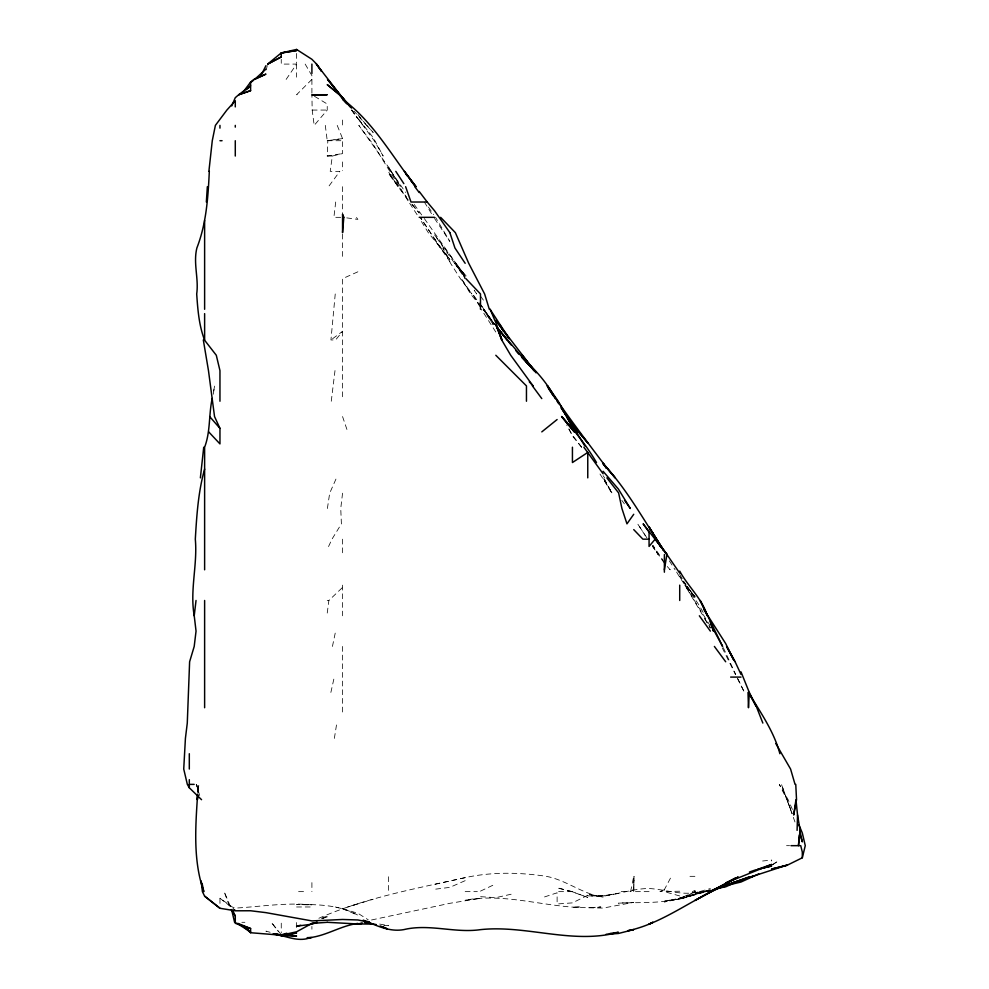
<?xml version="1.0" encoding="UTF-8"?>
<svg xmlns="http://www.w3.org/2000/svg" width="989" height="989" viewBox="0 0 989 989"><rect width="100%" height="100%" fill="white"/><g stroke="black" fill="none" stroke-linecap="round" stroke-linejoin="round"><path stroke-width="0.74" stroke-dasharray="4.95 3.71" d="M197.491 792.041L197.602 784.376L198.554 792.041M649.068 891.645L633.739 891.645L634.023 876.328L633.739 889.247L630.574 891.645L618.409 891.645M335.234 293.968L330.944 339.944L335.63 339.944L342.553 331.377L330.944 339.944M198.146 792.041L198.913 784.376L197.812 792.733M331.266 401.237L334.999 370.591M335.704 202.016L333.886 217.333L342.194 217.333M342.553 493.19L340.748 508.519L341.403 523.836L331.983 539.166L327.235 549.365M327.235 613.056L328.88 600.471L342.553 587.429M337.224 125.38L342.553 138.596L342.553 153.567L332.329 156.039L330.215 171.357L339.857 171.357L328.496 186.686M327.384 508.519L329.683 493.19L336.495 477.86M334.356 738.4L336.792 723.07M213.241 394.277L214.625 385.908L213.006 394.277M630.574 891.645L633.739 876.328L633.739 891.645M332.44 646.447L335.63 631.118M330.87 692.424L334.282 677.094M266.264 69.873L267.29 65.534M679.715 895.947L664.385 891.645L664.385 889.618L671.432 876.328M286.142 79.404L296.576 64.087L281.259 64.087L281.259 59.365M314.465 96.279L327.235 104.006L327.235 110.063L314.193 125.38L312.178 110.063L311.906 94.734M311.906 79.404L296.576 94.734L299.37 94.734M772.73 864.658L778.071 860.999L771.667 865.288M679.715 891.213L660.405 891.645M587.763 895.243L572.433 902.883L557.116 903.983L557.116 892.807L541.787 897.827M480.481 891.114L495.81 883.869M692.325 891.645L695.032 890.372L695.032 891.645C671.865 905.306 644.123 901.696 618.409 903.192L633.739 902.351L603.092 908.075L587.763 907.778L600.867 906.975C555.521 911.499 510.819 891.744 465.164 900.163L480.481 898.284L449.834 903.316L370.294 920.24M321.722 918.509L327.235 915.975L321.994 918.274M659.923 891.645L664.385 889.618M357.882 271.802L342.59 278.638L342.553 399.952M318.866 918.274C365.398 897.74 415.813 888.616 465.164 877.639C490.309 872.113 516.357 872.236 541.787 875.685C563.915 877.898 581.248 894.019 603.092 897.134L587.763 894.167C608.544 899.322 628.299 888.456 649.068 888.518C665.968 889.395 682.521 896.294 699.483 891.645L695.032 892.919L710.362 888.542M465.164 880.667L449.834 887.368L434.505 889.284M322.909 918.447L327.235 916.791L323.218 918.287M707.951 890.533L679.715 898.927L664.385 901.968L707.988 890.533M357.882 903.748L347.807 906.975L373.212 899.236M710.362 889.655L679.715 899.162L706.369 891.645M219.954 903.402L219.954 898.222L232.23 906.975L235.283 908.1C260.639 906.653 286.353 902.314 311.906 904.886L296.576 904.539C317.432 904.366 339.178 904.675 357.882 915.196L342.553 908.743L335.271 906.975M707.704 891.299L710.362 890.595M695.032 893.969L704.415 891.645M465.164 877.639L434.505 884.376M511.14 894.229L495.81 897.653L480.481 896.677M707.543 891.41L710.362 890.953M325.294 125.38L327.235 140.71L342.553 138.596L327.816 140.71L327.235 156.039L342.553 153.567M762.606 860.999L771.667 860.059L771.667 860.999M706.121 891.645L695.032 892.795L705.466 891.645L679.715 898.519L695.032 891.645L700.397 891.645M312.178 110.063L327.235 110.063M327.235 140.71L342.553 140.71M327.235 156.039L332.329 156.039M327.235 600.471L328.88 600.471M786.552 845.669L789.581 845.669M689.963 876.328L695.032 876.328M298.591 891.645L304.377 891.645M465.164 891.645L477.353 891.645M558.624 891.645L572.433 891.645M296.576 906.975L311.362 906.975M241.848 922.304L244.889 922.304M383.93 925.296L388.529 925.704L378.775 923.911M346.731 217.889L357.882 219.385L356.374 217.333M270.108 932.268L265.93 931.156L268.711 931.997M342.553 908.743L357.882 913.267L368.279 919.832M219.954 898.222L235.283 910.226L230.61 906.975L224.169 891.645L229.708 906.975M366.635 125.38L373.212 132.489L354.062 111.213M667.291 566.524L670.183 569.812L667.699 566.623M411.783 204.216L419.188 213.055L412.054 204.216M408.197 199.902L398.035 186.686L388.529 171.987L398.184 186.686L388.529 173.409L406.603 197.132M480.481 306.108L470.579 293.968L461.344 278.638L471.852 293.968L460.355 278.638L450.576 263.309L442.948 247.992L449.834 261.553L434.505 239.4L449.834 259.427L428.299 232.662L419.942 219.113M581.544 447.213L572.433 436.013L566.685 424.924M357.882 114.539L365.757 124.305M281.259 934.729L271.283 922.304L278.539 931.725M686.626 586.316L695.032 596.886L686.811 586.316M465.164 276.574L454.631 263.309L434.505 234.789L465.164 275.56L455.57 263.309L466.684 276.611M687.899 587.466L695.032 596.738M686.007 585.142L679.715 576.525L685.686 585.142M581.656 447.213L572.433 435.148L567.773 426.778M424.318 218.557L455.917 263.309L465.164 278.638L454.656 263.309L465.164 277.377M483.287 309.285L493.19 324.615L483.188 309.285L494.809 324.615L472.606 293.968L479.764 306.553M351.478 110.063L357.882 118.631L351.936 110.063M408.012 200.779L373.212 144.456L358.822 125.38L388.529 167.178L400.582 186.686L388.529 167.611L405.577 192.435M351.75 110.063L374.201 140.71L383.163 156.039L373.212 137.607L357.882 118.26L363.025 125.38M686.811 586.378L695.032 597.554L687.812 587.627M621.821 500.372L624.38 503.858M480.481 296.119L484.833 302.102M664.385 563.223L652.357 546.089M414.156 204.352L421.71 214.959M664.385 562.37L653.123 545.557M482.249 306.788L494.525 324.615L480.481 304.278M428.41 207.047L433.639 214.613M434.505 218.408L449.834 241.427L435.568 217.333M474.263 290.42L476.698 293.968L474.25 290.136M603.092 475.66L604.576 477.86M495.81 332.02L481.284 309.285M676.637 572.099C684.808 586.378 696.071 598.568 703.587 613.242M652.357 545.94L658.118 554.495L652.827 545.557M388.529 167.178L391.335 171.357M646.917 537.892L637.645 523.836L646.744 537.892M409.681 203.289L417.988 216.059M710.362 626.111L684.833 585.142L710.362 628.027L702.833 615.788M669.343 560.874L675.091 569.812M599.989 474.04L612.166 493.19L603.092 477.86L611.795 493.19L603.092 476.426M424.38 202.016L432.205 214.786M679.715 574.386L686.119 585.142M305.168 64.087L311.906 75.621L311.906 93.287M737.299 678.281L744.457 692.424L737.732 678.442M723.28 647.634L735.668 674.313M722.217 647.807L735.445 674.535M794.983 821.983L781.458 784.376L792.164 813.613M792.412 809.447L788.122 799.693L779.32 784.376L786.984 799.693L792.214 813.626M342.553 416.567L347.757 431.884M199.716 795.515L196.279 784.376L198.047 792.733M388.529 876.749L388.529 891.645M342.553 120.028L342.553 125.38M342.553 161.924L342.553 170.677M342.553 186.686L342.553 215.491M342.553 234.096L342.553 259.439M342.553 539.166L342.553 554.495M342.553 585.142L342.553 615.788M342.553 646.447L342.553 713.675M311.906 882.621L311.906 891.645M311.906 926.446L311.906 929.215M296.576 53.468L296.576 63.185M296.576 64.087L296.576 77.167M296.576 922.552L296.576 929.19M281.259 923.17L281.259 932.948M695.032 894.563L679.715 899.088L664.385 900.917L679.715 898.927L695.032 894.563M618.409 893.413L603.092 896.294L587.763 895.861L603.092 896.009L618.409 893.302M579.875 906.975L572.433 907.296L579.875 906.975M572.062 891.645L557.116 887.788L571.852 891.645L587.763 897.468L572.062 891.645M440.587 247.992L420.251 217.333L440.587 247.992"/><path stroke-width="1.48" d="M197.454 795.094L197.38 799.693L197.837 795.094M797.097 830.352L797.542 815.023L795.96 799.693L793.697 815.023L796.528 799.693L795.762 784.376M741.008 671.902L749.303 692.424L748.475 707.741L748.005 692.424M204.624 569.812L204.624 447.213C210.57 431.538 208.691 414.626 212.19 398.456M206.342 202.016L207.356 186.686M799.322 834.951L798.457 845.669L800.138 830.352L797.542 815.023M208.889 171.357L212.276 140.71L215.392 125.38L226.877 110.063L235.283 100.73L235.283 106.911M203.722 447.213L200.384 477.86M209.322 171.357C208.049 197.38 206.441 223.316 196.873 247.992C193.078 263.334 198.9 278.502 196.7 293.968C197.763 309.508 198.937 325.233 204.525 339.944M201.558 799.693L189.307 787.788L187.341 784.376L183.731 769.046L185.413 738.4L187.28 723.07L189.616 661.765L194.203 646.447L196.045 631.118L194.227 615.788L196.032 600.471M197.639 794.13C195.525 826.47 192.867 860.578 203.821 891.645L202.053 883.288M664.385 569.812L666.895 554.495L643.134 523.836L649.068 532.094M717.334 887.838L786.984 865.14L771.667 869.034L786.984 865.338L802.314 857.784L805.269 845.669L802.314 832.998L798.877 824.777M204.624 469.095C198.233 491.681 196.687 515.788 195.315 539.166C197.639 564.731 189.703 590.223 194.227 615.788M231.747 105.934L235.283 97.676L238.708 94.734L250.6 90.654L250.6 82.112L253.876 79.404L265.93 74.113L254.668 79.404L265.93 69.143M261.158 75.288L265.93 65.682M633.739 514.28L626.964 523.836L621.92 508.519L618.669 493.19M311.906 95.08L327.235 94.734L312.165 94.734M242.849 92.434L250.6 82.112M655.151 539.166L649.068 546.435L649.068 531.068M246.385 89.739L250.6 85.746L238.708 94.734M296.576 49.45L296.576 50.526L281.259 53.047L281.259 56.942L267.623 64.087L281.259 52.936L296.576 49.45L311.906 59.291L316.604 64.087L321.512 71.159M541.787 431.884L557.116 419.534M250.6 82.507L253.654 80.183M758.699 873.955L741.008 882.015L727.088 885.328M724.381 884.03L695.032 900.435L738.276 876.996L725.691 883.016L771.667 864.423L757.735 869.331L771.667 866.005L757.735 869.294M725.691 883.264L735.804 877.713M300.755 925.247L296.576 926.211L311.906 924.183L317.333 922.304L311.906 923.417L296.576 931.799L281.259 935.186L250.6 932.726L243.109 926.087M267.759 64.087L281.259 56.942M735.445 882.386L725.691 886.824L714.54 888.851M748.957 876.897L734.048 882.435M727.088 885.143L734.048 882.497M749.378 872.063L756.338 869.628M238.831 94.734L250.6 90.654M710.362 890.953L724.294 886.465M720.116 886.849L725.691 885.18C692.498 898.667 663.681 922.96 628.163 930.736M281.259 934.889L286.822 933.233M732.651 882.917L752.74 876.328L717.334 887.949L722.897 886.676M732.651 882.893L741.008 880.519L713.156 889.803M357.882 923.429C340.439 925.655 324.763 936.843 307.369 937.832M275.684 934.123L281.259 935.817L296.576 933.023L281.259 935.433L296.576 936.039L285.858 935.124M628.163 930.575L633.739 929.598L618.409 933.48L606.146 934.271M362.271 923.269L357.882 923.998L327.235 922.292M362.271 923.231L357.882 923.936L373.212 924.097L364.372 922.304L376.277 924.604M281.259 52.936L296.576 50.526M610.052 933.468L618.409 932.281C572.903 944.792 526.321 924.727 480.481 929.648C454.866 933.369 429.214 923.491 403.858 929.611C389.32 932.256 376.302 925.383 363.247 920.116M310.435 937.621C297.466 942.69 285.611 935.273 272.89 934.111M311.906 923.417L327.211 922.304M219.954 140.71L222.068 140.71M449.834 232.6L434.505 210.719L427.211 202.016L411.004 202.016L405.626 186.686M419.188 217.333L434.505 217.333M649.068 539.166L642.887 539.166L633.739 529.61M730.648 677.094L741.008 677.094M189.307 784.376L194.153 784.376M790.965 845.669L800.731 845.669L802.314 852.061L802.314 857.784M235.283 922.304L234.603 922.304L231.636 909.756M307.356 937.621L311.906 937.621M273.594 934.024L279.726 934.716M201.138 880.927L202.424 891.645L204.624 896.158L219.954 908.273L235.283 910.795L250.6 910.758L265.93 912.637L311.906 920.907L342.553 919.473L357.882 919.968L369.602 922.304L367.006 921.328M277.081 934.123L279.862 934.865M250.6 932.726L250.6 928.523L235.283 923.281L235.283 916.037L232.823 910.857M238.065 923.429L250.6 928.523M380.172 925.927L387.144 928.795L382.966 927.052M236.556 923.096L250.6 931.922L245.89 928.065M219.954 908.273L204.624 896.158M440.637 217.333L455.373 232.662L468.724 263.309L484.622 293.968L489.32 309.285M495.81 355.261L526.457 385.908L526.457 401.237M346.768 103.573L342.553 99.246C373.632 121.956 392.373 156.892 415.8 186.686L404.39 171.357L416.122 186.686M576.587 429.733L587.763 442.887L572.433 424.38L577.724 431.884L561.282 407.888L584.82 445.94M526.457 362.37L534.344 370.591L495.81 320.411L508.321 337.583M465.893 278.638L480.481 293.968L480.481 309.285M521.636 357.301L534.344 370.591L526.457 361.517C537.67 372.581 548.24 384.449 555.286 398.691M208.691 431.884L219.954 443.9L219.954 428.373L214.539 416.567L208.469 370.591L203.314 339.944M529.288 381.816L533.059 385.908L510.707 355.261L501.707 339.944L495.81 324.615L502.14 339.944M351.75 107.813L342.553 97.701L347.151 103.882M561.616 416.567L574.312 431.884L561.616 416.567C574.794 430.623 586.7 445.928 596.515 462.543M350.23 106.812L339.301 94.734L327.235 84.621L339.734 94.734L351.182 107.826M603.092 471.283L618.409 489.085L630.327 508.519L624.529 500.261M209.668 416.567L219.954 428.373M536.05 372.841L522.316 355.261M515.899 350.687L518.755 354.124M511.14 344.976L496.75 327.087L526.457 362.271M496.75 327.075L507.073 339.944M606.863 477.86L618.409 492.646M346.311 102.807L316.369 64.087L321.388 71.159M419.188 191.458L427.211 202.016M405.651 173.718L407.431 176.079M411.004 180.789L415.479 186.686M603.092 473.793L583.893 447.213M345.235 101.805L327.507 79.404L344.234 99.84M569.071 421.005L571.593 424.33M414.787 186.686L419.188 192.558M547.09 385.908C564.719 412.178 583.683 437.299 602.721 462.543L606.257 467.995M532.416 385.908L541.787 398.592M714.392 646.447L725.691 661.765M667.179 554.495L655.373 539.166L661.678 547.894M664.385 551.133L666.809 554.495M699.347 615.788L710.362 631.118M666.895 554.495L679.715 573.138M552.233 394.166L553.865 396.527M548.413 388.467L551.887 393.573M509.323 338.757L490.05 309.285M465.164 263.309L454.94 247.992L449.871 232.662M663.607 549.933C644.012 520.832 627.261 489.37 603.092 463.73L615.183 477.86L603.092 463.186L606.257 468.081M395.798 171.357L403.858 183.657M703.834 609.409L725.691 643.579L733.949 660.38M712.513 627.78L722.613 646.447L700.2 600.471L707.296 615.788C702.054 598.506 688.084 586.638 679.715 571.11M557.116 401.237L558.748 403.796M561.196 407.629L566.92 416.567L558.216 401.237L547.56 385.908L552.95 394.858M775.784 743.505L790.582 769.046L795.045 784.376M231.302 909.559L235.283 916.037M572.433 426.642L575.561 431.884L566.598 416.567L572.433 426.877M649.068 527.125L660.677 546.806M735.26 661.765L726.569 646.447L733.949 660.491M749.303 692.424L756.338 706.678L749.266 693.722C760.85 712.945 774.053 731.761 779.888 753.717M735.111 661.765L741.008 674.411M490.161 309.285L496.614 324.615L501.707 339.944M756.832 707.741L762.84 723.07M799.644 833.233L802.314 841.862L799.705 830.352M679.715 585.142L679.715 600.471M664.385 554.495L664.385 572.198M587.763 477.86L587.763 452.443L572.433 462.543L572.433 447.213M311.906 64.087L311.906 73.557M235.283 125.38L235.283 127.124M235.283 140.71L235.283 156.039M219.954 125.38L219.954 128.137M219.954 401.237L219.954 370.591L216.294 355.261L204.624 340.228L204.624 313.637M204.624 220.399L204.624 309.285M204.624 600.471L204.624 707.741M189.307 753.717L189.307 769.046M189.307 779.666L189.307 787.788M343.801 217.333L342.553 232.662L342.553 214.18L343.801 217.333M652.802 922.304L649.068 924.146L652.802 922.304M534.048 370.591L526.457 361.01L534.048 370.591M663.57 550.379L649.068 527.013L663.57 550.379M503.413 330.994L499.68 324.615L503.401 330.994M713.477 631.118L710.362 621.685L713.477 631.118"/></g></svg>
